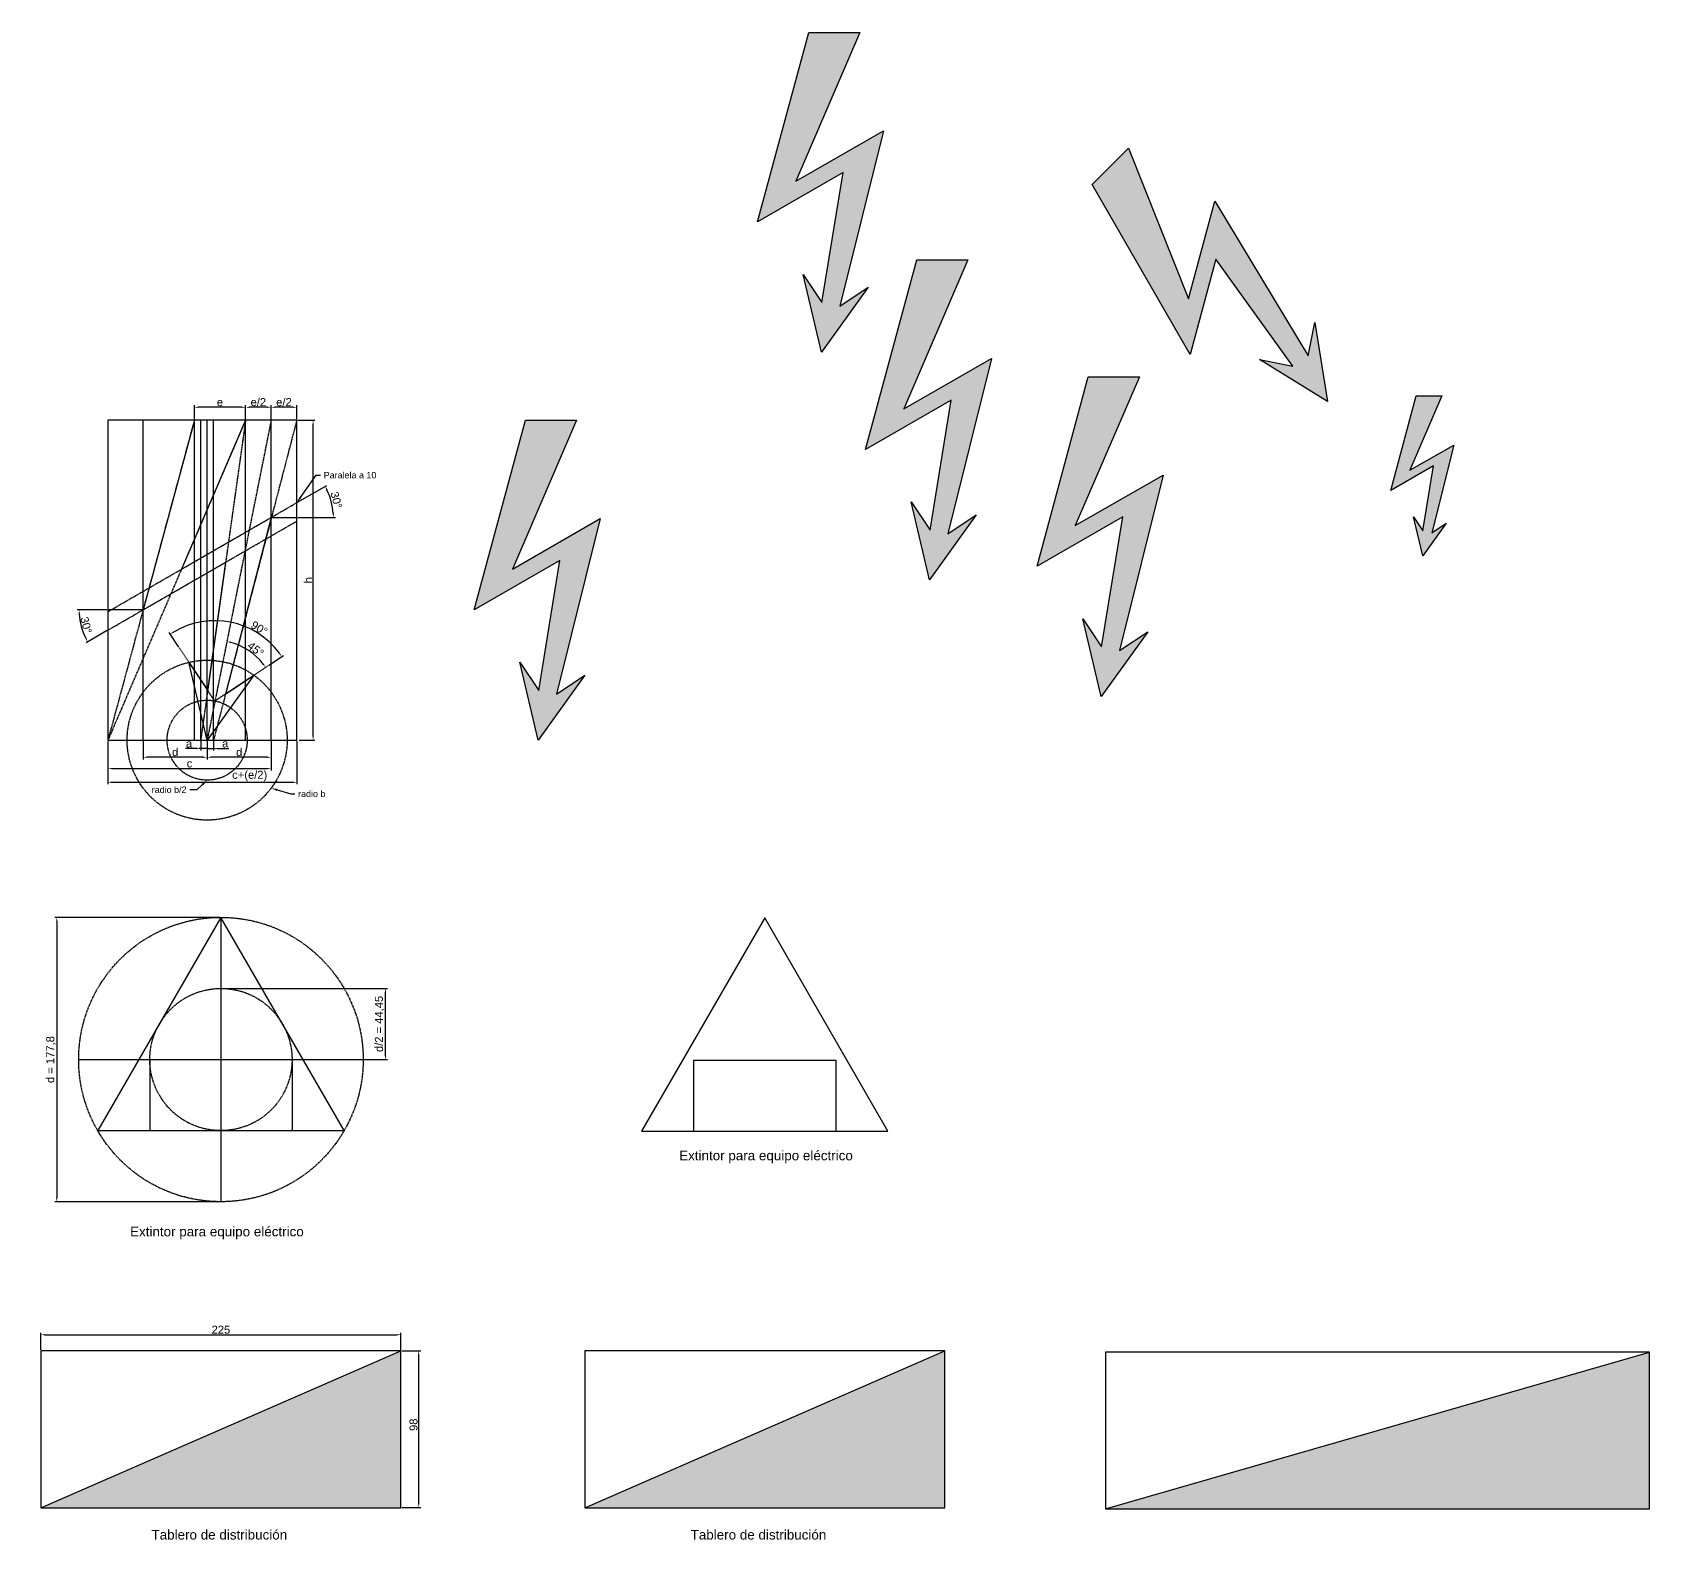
# Model space of a CAD drawing. Header units: millimetres. Extents: x 5 to 3217, y -2055 to 1097.
# Drawn here: x 13 to 1024, y -500 to 443 of the extents above; entities that cross this region are included whole.
import ezdxf
from ezdxf import colors
from ezdxf.entities.mleader import LeaderData, LeaderLine
from ezdxf.math import Vec2, Vec3

# ---------------------------------------------------------------- set-up
doc = ezdxf.new("R2010")
doc.units = ezdxf.units.MM
doc.header["$LTSCALE"] = 0.05
doc.header["$PDMODE"] = 34
doc.header["$PDSIZE"] = 1
doc.linetypes.add('ACAD_ISO02W100', pattern=[15, 12, -3])
doc.layers.add('0-Dimension', color=92, linetype='Continuous')
doc.layers.add('0-Sketch', color=32, linetype='ACAD_ISO02W100')
doc.layers.add('0-Object', color=7, linetype='Continuous', lineweight=30)
doc.layers.add('0-Text', color=4, linetype='Continuous', lineweight=20)
doc.styles.get("Standard").update_dxf_attribs({"font": 'arial.ttf'})
doc.dimstyles.new('ISO-25', dxfattribs={"dimtxt": 5, "dimasz": 2.5, "dimexe": 1.25, "dimexo": 0.625, "dimtad": 1, "dimtxsty": 'Standard', "dimcen": 2.5, "dimadec": 0, "dimazin": 0, "dimtfac": 1, "dimtmove": 0, "dimatfit": 3, "dimfxl": 1, "dimarcsym": 0})

# ---------------------------------------------------------------- blocks, each defined once
blk = doc.blocks.new('*D1')
at = {"layer": '0-Dimension', "color": 0, "lineweight": -2, "transparency": 16777216}
for p, q in [((178.6, 200), (189.4, 200)), ((188.2, 2.5), (188.2, 197.5)), ((179.5, 0), (189.4, 0))]:
    blk.add_line(p, q, dxfattribs=at)
at = {"layer": '0-Dimension', "color": 0, "transparency": 16777216}
for points in [[(187.8, 197.5), (188.6, 197.5), (188.2, 200)], [(187.8, 2.5), (188.6, 2.5), (188.2, 0)]]:
    blk.add_solid(points, dxfattribs=at)
at = {"layer": 'Defpoints', "color": 0, "transparency": 16777216}
for p in [(178, 200), (188.2, 200), (178.9, 0)]:
    blk.add_point(p, dxfattribs=at)
at = {"layer": '0-Dimension', "color": 0, "transparency": 16777216, "insert": (185.1, 100), "char_height": 5, "attachment_point": 5, "rotation": 90}
blk.add_mtext('h', dxfattribs=at)
blk = doc.blocks.new('*D2')
at = {"layer": '0-Dimension', "color": 0, "lineweight": -2, "transparency": 16777216}
for p, q in [((162, 200.6), (162, 209.4)), ((175.5, 208.1), (164.5, 208.1)), ((178, 200.6), (178, 209.4))]:
    blk.add_line(p, q, dxfattribs=at)
at = {"layer": '0-Dimension', "color": 0, "transparency": 16777216}
for points in [[(164.5, 208.5), (164.5, 207.7), (162, 208.1)], [(175.5, 208.5), (175.5, 207.7), (178, 208.1)]]:
    blk.add_solid(points, dxfattribs=at)
at = {"layer": 'Defpoints', "color": 0, "transparency": 16777216}
for p in [(162, 208.1), (162, 200), (178, 200)]:
    blk.add_point(p, dxfattribs=at)
at = {"layer": '0-Dimension', "color": 0, "transparency": 16777216, "insert": (170, 211.3), "char_height": 5, "width": 7.269, "attachment_point": 5}
blk.add_mtext('e/2', dxfattribs=at)
blk = doc.blocks.new('*D3')
at = {"layer": '0-Dimension', "color": 0, "lineweight": -2, "transparency": 16777216}
for p, q in [((146, 200.6), (146, 209.4)), ((159.5, 208.1), (148.5, 208.1)), ((162, 200.6), (162, 209.4))]:
    blk.add_line(p, q, dxfattribs=at)
at = {"layer": '0-Dimension', "color": 0, "transparency": 16777216}
for points in [[(148.5, 208.5), (148.5, 207.7), (146, 208.1)], [(159.5, 208.5), (159.5, 207.7), (162, 208.1)]]:
    blk.add_solid(points, dxfattribs=at)
at = {"layer": 'Defpoints', "color": 0, "transparency": 16777216}
for p in [(146, 208.1), (146, 200), (162, 200)]:
    blk.add_point(p, dxfattribs=at)
at = {"layer": '0-Dimension', "color": 0, "transparency": 16777216, "insert": (154, 211.3), "char_height": 5, "attachment_point": 5}
blk.add_mtext('e/2', dxfattribs=at)
blk = doc.blocks.new('*D4')
at = {"layer": '0-Dimension', "color": 0, "lineweight": -2, "transparency": 16777216}
for p, q in [((114, 200.6), (114, 209.4)), ((143.5, 208.1), (116.5, 208.1)), ((146, 200.6), (146, 209.4))]:
    blk.add_line(p, q, dxfattribs=at)
at = {"layer": '0-Dimension', "color": 0, "transparency": 16777216}
for points in [[(116.5, 208.5), (116.5, 207.7), (114, 208.1)], [(143.5, 208.5), (143.5, 207.7), (146, 208.1)]]:
    blk.add_solid(points, dxfattribs=at)
at = {"layer": 'Defpoints', "color": 0, "transparency": 16777216}
for p in [(114, 208.1), (114, 200), (146, 200)]:
    blk.add_point(p, dxfattribs=at)
at = {"layer": '0-Dimension', "color": 0, "transparency": 16777216, "insert": (130, 211.3), "char_height": 5, "attachment_point": 5}
blk.add_mtext('e', dxfattribs=at)
blk = doc.blocks.new('*D5')
at = {"layer": '0-Dimension', "color": 0, "lineweight": -2, "transparency": 16777216}
for p, q in [((60, -0.6), (60, -19)), ((162, -0.6), (162, -19)), ((62.5, -17.8), (159.5, -17.8))]:
    blk.add_line(p, q, dxfattribs=at)
at = {"layer": '0-Dimension', "color": 0, "transparency": 16777216}
for points in [[(62.5, -17.4), (62.5, -18.2), (60, -17.8)], [(159.5, -17.4), (159.5, -18.2), (162, -17.8)]]:
    blk.add_solid(points, dxfattribs=at)
at = {"layer": 'Defpoints', "color": 0, "transparency": 16777216}
for p in [(60, 0), (162, 0), (162, -17.8)]:
    blk.add_point(p, dxfattribs=at)
at = {"layer": '0-Dimension', "color": 0, "transparency": 16777216, "insert": (111, -14.6), "char_height": 5, "attachment_point": 5}
blk.add_mtext('c', dxfattribs=at)
blk = doc.blocks.new('*D6')
at = {"layer": '0-Dimension', "color": 0, "lineweight": -2, "transparency": 16777216}
for p, q in [((122, -0.6), (122, -12)), ((162, -0.6), (162, -12)), ((159.5, -10.7), (124.5, -10.7))]:
    blk.add_line(p, q, dxfattribs=at)
at = {"layer": '0-Dimension', "color": 0, "transparency": 16777216}
for points in [[(124.5, -10.3), (124.5, -11.1), (122, -10.7)], [(159.5, -10.3), (159.5, -11.1), (162, -10.7)]]:
    blk.add_solid(points, dxfattribs=at)
at = {"layer": 'Defpoints', "color": 0, "transparency": 16777216}
for p in [(122, 0), (162, 0), (122, -10.7)]:
    blk.add_point(p, dxfattribs=at)
at = {"layer": '0-Dimension', "color": 0, "transparency": 16777216, "insert": (142, -7.5), "char_height": 5, "attachment_point": 5}
blk.add_mtext('d', dxfattribs=at)
blk = doc.blocks.new('*D7')
at = {"layer": '0-Dimension', "color": 0, "lineweight": -2, "transparency": 16777216}
for p, q in [((82, -0.6), (82, -12)), ((122, -0.6), (122, -12)), ((119.5, -10.7), (84.5, -10.7))]:
    blk.add_line(p, q, dxfattribs=at)
at = {"layer": '0-Dimension', "color": 0, "transparency": 16777216}
for points in [[(84.5, -10.3), (84.5, -11.1), (82, -10.7)], [(119.5, -10.3), (119.5, -11.1), (122, -10.7)]]:
    blk.add_solid(points, dxfattribs=at)
at = {"layer": 'Defpoints', "color": 0, "transparency": 16777216}
for p in [(82, 0), (122, 0), (82, -10.7)]:
    blk.add_point(p, dxfattribs=at)
at = {"layer": '0-Dimension', "color": 0, "transparency": 16777216, "insert": (102, -7.5), "char_height": 5, "attachment_point": 5}
blk.add_mtext('d', dxfattribs=at)
blk = doc.blocks.new('*D8')
at = {"layer": '0-Dimension', "color": 0, "lineweight": -2, "transparency": 16777216}
for p, q in [((59.4, 81.5), (40.7, 81.5)), ((59.5, 68.5), (46.3, 60.9))]:
    blk.add_line(p, q, dxfattribs=at)
blk.add_arc((82, 81.5), 40, 183.5806, 206.4194, dxfattribs=at)
at = {"layer": '0-Dimension', "color": 0, "transparency": 16777216}
for points in [[(41.7, 79), (42.5, 79), (42, 81.5)], [(46.5, 63.9), (45.8, 63.5), (47.3, 61.5)]]:
    blk.add_solid(points, dxfattribs=at)
at = {"layer": 'Defpoints', "color": 0, "transparency": 16777216}
for p in [(178, 136.9), (60, 81.5), (82, 81.5), (42.6, 74.5), (60, 68.8)]:
    blk.add_point(p, dxfattribs=at)
at = {"layer": '0-Dimension', "color": 0, "transparency": 16777216, "insert": (46.4, 71.9), "char_height": 5, "attachment_point": 5, "rotation": 285}
blk.add_mtext('30°', dxfattribs=at)
blk = doc.blocks.new('*D9')
at = {"layer": '0-Dimension', "color": 0, "lineweight": -2, "transparency": 16777216}
for p, q in [((178.5, 148.8), (196.8, 159.3)), ((178.6, 139.2), (202.2, 139.2))]:
    blk.add_line(p, q, dxfattribs=at)
blk.add_arc((162, 139.2), 38.9, 3.68, 26.32, dxfattribs=at)
at = {"layer": '0-Dimension', "color": 0, "transparency": 16777216}
for points in [[(196.5, 156.3), (197.3, 156.7), (195.7, 158.7)], [(201.3, 141.7), (200.4, 141.7), (200.9, 139.2)]]:
    blk.add_solid(points, dxfattribs=at)
at = {"layer": 'Defpoints', "color": 0, "transparency": 16777216}
for p in [(178, 148.5), (200.3, 146), (162, 139.2), (178, 139.2), (60, 80.3)]:
    blk.add_point(p, dxfattribs=at)
at = {"layer": '0-Dimension', "color": 0, "transparency": 16777216, "insert": (202.7, 150.1), "char_height": 5, "attachment_point": 5, "rotation": 285}
blk.add_mtext('30°', dxfattribs=at)
blk = doc.blocks.new('*D10')
at = {"layer": '0-Dimension', "color": 0, "lineweight": -2, "transparency": 16777216}
blk.add_arc((126.9, 24.4), 38, 37.46, 74.9201, dxfattribs=at)
at = {"layer": '0-Dimension', "color": 0, "transparency": 16777216}
for points in [[(136.7, 60.7), (136.9, 61.5), (134.3, 61.7)], [(157.4, 47.8), (156.7, 47.3), (158.5, 45.5)]]:
    blk.add_solid(points, dxfattribs=at)
at = {"layer": 'Defpoints', "color": 0, "transparency": 16777216}
for p in [(162, 200), (143.7, 58.5), (160.1, 46.6), (126.8, 24.4), (122, 0)]:
    blk.add_point(p, dxfattribs=at)
at = {"layer": '0-Dimension', "color": 0, "transparency": 16777216, "insert": (152.3, 56.8), "char_height": 5, "attachment_point": 5, "rotation": 321.8062}
blk.add_mtext('45°', dxfattribs=at)
blk = doc.blocks.new('*D11')
at = {"layer": '0-Dimension', "color": 0, "lineweight": -2, "transparency": 16777216}
for p, q in [((104.3, 58.2), (98.2, 67.2)), ((160.6, 46.9), (169.7, 53))]:
    blk.add_line(p, q, dxfattribs=at)
blk.add_arc((126.8, 24.4), 50.3, 36.5399, 120.8402, dxfattribs=at)
at = {"layer": '0-Dimension', "color": 0, "transparency": 16777216}
for points in [[(101.3, 67.2), (100.8, 67.9), (98.9, 66.2)], [(167.5, 54.5), (166.8, 54.1), (168.6, 52.3)]]:
    blk.add_solid(points, dxfattribs=at)
at = {"layer": 'Defpoints', "color": 0, "transparency": 16777216}
for p in [(123.6, 74.5), (104.6, 57.7), (160.1, 46.6), (126.8, 24.4), (126.8, 24.4)]:
    blk.add_point(p, dxfattribs=at)
at = {"layer": '0-Dimension', "color": 0, "transparency": 16777216, "insert": (154.6, 70), "char_height": 5, "attachment_point": 5, "rotation": 328.6046}
blk.add_mtext('90°', dxfattribs=at)
blk = doc.blocks.new('*D12')
at = {"layer": '0-Dimension', "color": 0, "lineweight": -2, "transparency": 16777216}
for p, q in [((119.5, -5.3), (117, -5.3)), ((122, -0.6), (122, -6.5)), ((122, -5.3), (126, -5.3)), ((126, -0.6), (126, -6.5)), ((128.5, -5.3), (135.6, -5.3))]:
    blk.add_line(p, q, dxfattribs=at)
at = {"layer": '0-Dimension', "color": 0, "transparency": 16777216}
for points in [[(119.5, -4.9), (119.5, -5.7), (122, -5.3)], [(128.5, -4.9), (128.5, -5.7), (126, -5.3)]]:
    blk.add_solid(points, dxfattribs=at)
at = {"layer": 'Defpoints', "color": 0, "transparency": 16777216}
for p in [(122, 0), (126, 0), (126, -5.3)]:
    blk.add_point(p, dxfattribs=at)
at = {"layer": '0-Dimension', "color": 0, "transparency": 16777216, "insert": (133.3, -2.1), "char_height": 5, "attachment_point": 5}
blk.add_mtext('a', dxfattribs=at)
blk = doc.blocks.new('*D13')
at = {"layer": '0-Dimension', "color": 0, "lineweight": -2, "transparency": 16777216}
for p, q in [((115.5, -5.3), (108.4, -5.3)), ((118, -0.6), (118, -6.5)), ((122, -5.3), (118, -5.3)), ((122, -0.6), (122, -6.5)), ((124.5, -5.3), (127, -5.3))]:
    blk.add_line(p, q, dxfattribs=at)
at = {"layer": '0-Dimension', "color": 0, "transparency": 16777216}
for points in [[(115.5, -4.9), (115.5, -5.7), (118, -5.3)], [(124.5, -4.9), (124.5, -5.7), (122, -5.3)]]:
    blk.add_solid(points, dxfattribs=at)
at = {"layer": 'Defpoints', "color": 0, "transparency": 16777216}
for p in [(118, 0), (118, -5.3), (122, 0)]:
    blk.add_point(p, dxfattribs=at)
at = {"layer": '0-Dimension', "color": 0, "transparency": 16777216, "insert": (110.7, -2.1), "char_height": 5, "attachment_point": 5}
blk.add_mtext('a', dxfattribs=at)
blk = doc.blocks.new('*D14')
at = {"layer": '0-Dimension', "color": 0, "lineweight": -2, "transparency": 16777216}
for p, q in [((60, -0.6), (60, -27.6)), ((178, -0.6), (178, -27.6)), ((62.5, -26.3), (175.5, -26.3))]:
    blk.add_line(p, q, dxfattribs=at)
at = {"layer": '0-Dimension', "color": 0, "transparency": 16777216}
for points in [[(62.5, -25.9), (62.5, -26.8), (60, -26.3)], [(175.5, -25.9), (175.5, -26.8), (178, -26.3)]]:
    blk.add_solid(points, dxfattribs=at)
at = {"layer": 'Defpoints', "color": 0, "transparency": 16777216}
for p in [(60, 0), (178, 0), (178, -26.3)]:
    blk.add_point(p, dxfattribs=at)
at = {"layer": '0-Dimension', "color": 0, "transparency": 16777216, "insert": (148.6, -22.4), "char_height": 5, "attachment_point": 5}
blk.add_mtext('c+(e/2)', dxfattribs=at)
blk = doc.blocks.new('RETIE - Riesgo eléctrico')
at = {"true_color": 0x636466}
h = blk.add_hatch(color=251, dxfattribs=at)
h.dxf.hatch_style = 1
h.paths.add_polyline_path([(-40, 81.5), (13.5, 112.4), (0.3, 31.1), (-11.4, 48.7), (0, 0), (29.2, 40.6), (11.5, 28.8), (38.8, 138.5), (-16.1, 106.9), (24, 200), (-8, 200)])
at = {"lineweight": 30}
blk.add_lwpolyline([(-40, 81.5), (-8, 200), (24, 200), (-16.1, 106.9), (38.8, 138.5), (11.5, 28.8), (29.2, 40.6), (0, 0), (-11.4, 48.7), (0.3, 31.1), (13.5, 112.4)], close=True, dxfattribs=at)
blk = doc.blocks.new('*D16')
at = {"layer": '0-Dimension', "color": 0, "lineweight": -2, "transparency": 16777216}
for p, q in [((130, -110.8), (26.8, -110.8)), ((28, -113.3), (28, -286.1)), ((130, -288.6), (26.8, -288.6))]:
    blk.add_line(p, q, dxfattribs=at)
at = {"layer": '0-Dimension', "color": 0, "transparency": 16777216}
for points in [[(27.6, -113.3), (28.4, -113.3), (28, -110.8)], [(27.6, -286.1), (28.4, -286.1), (28, -288.6)]]:
    blk.add_solid(points, dxfattribs=at)
at = {"layer": 'Defpoints', "color": 0, "transparency": 16777216}
for p in [(130.6, -110.8), (28, -288.6), (130.6, -288.6)]:
    blk.add_point(p, dxfattribs=at)
at = {"layer": '0-Dimension', "color": 0, "transparency": 16777216, "insert": (24.4, -199.7), "char_height": 5, "attachment_point": 5, "rotation": 90}
blk.add_mtext('d = 177,8', dxfattribs=at)
blk = doc.blocks.new('*D17')
at = {"layer": '0-Dimension', "color": 0, "lineweight": -2, "transparency": 16777216}
for p, q in [((131.2, -155.2), (234.7, -155.2)), ((233.5, -197.2), (233.5, -157.7)), ((131.2, -199.7), (234.7, -199.7))]:
    blk.add_line(p, q, dxfattribs=at)
at = {"layer": '0-Dimension', "color": 0, "transparency": 16777216}
for points in [[(233, -157.7), (233.9, -157.7), (233.5, -155.2)], [(233, -197.2), (233.9, -197.2), (233.5, -199.7)]]:
    blk.add_solid(points, dxfattribs=at)
at = {"layer": 'Defpoints', "color": 0, "transparency": 16777216}
for p in [(130.6, -155.2), (233.5, -155.2), (130.6, -199.7)]:
    blk.add_point(p, dxfattribs=at)
at = {"layer": '0-Dimension', "color": 0, "transparency": 16777216, "insert": (229.8, -177.4), "char_height": 5, "attachment_point": 5, "rotation": 90}
blk.add_mtext('d/2 = 44,45', dxfattribs=at)
blk = doc.blocks.new('RETIE - Extintor para equipo eléctrico')
for p, q in [((-44.5, 44.4), (-44.5, 0)), ((-44.5, 44.4), (44.4, 44.4)), ((44.4, 44.4), (44.4, 0))]:
    blk.add_line(p, q)
blk.add_lwpolyline([(0, 133.3), (-77, 0), (77, 0)], close=True)
blk = doc.blocks.new('*D19')
at = {"layer": '0-Dimension', "color": 0, "lineweight": -2, "transparency": 16777216}
for p, q in [((243.7, -381.8), (255.5, -381.8)), ((254.2, -477.3), (254.2, -384.3)), ((243.7, -479.8), (255.5, -479.8))]:
    blk.add_line(p, q, dxfattribs=at)
at = {"layer": '0-Dimension', "color": 0, "transparency": 16777216}
for points in [[(253.8, -384.3), (254.6, -384.3), (254.2, -381.8)], [(253.8, -477.3), (254.6, -477.3), (254.2, -479.8)]]:
    blk.add_solid(points, dxfattribs=at)
at = {"layer": 'Defpoints', "color": 0, "transparency": 16777216}
for p in [(243.1, -381.8), (254.2, -381.8), (243.1, -479.8)]:
    blk.add_point(p, dxfattribs=at)
at = {"layer": '0-Dimension', "color": 0, "transparency": 16777216, "insert": (251, -428), "char_height": 5, "attachment_point": 5, "rotation": 90}
blk.add_mtext('98', dxfattribs=at)
blk = doc.blocks.new('*D20')
at = {"layer": '0-Dimension', "color": 0, "lineweight": -2, "transparency": 16777216}
for p, q in [((18.1, -381.2), (18.1, -370.5)), ((20.6, -371.7), (240.6, -371.7)), ((243.1, -381.2), (243.1, -370.5))]:
    blk.add_line(p, q, dxfattribs=at)
at = {"layer": '0-Dimension', "color": 0, "transparency": 16777216}
for points in [[(20.6, -371.3), (20.6, -372.1), (18.1, -371.7)], [(240.6, -371.3), (240.6, -372.1), (243.1, -371.7)]]:
    blk.add_solid(points, dxfattribs=at)
at = {"layer": 'Defpoints', "color": 0, "transparency": 16777216}
for p in [(243.1, -371.7), (18.1, -381.8), (243.1, -381.8)]:
    blk.add_point(p, dxfattribs=at)
at = {"layer": '0-Dimension', "color": 0, "transparency": 16777216, "insert": (130.6, -368.6), "char_height": 5, "attachment_point": 5}
blk.add_mtext('225', dxfattribs=at)
blk = doc.blocks.new('*U23')
h = blk.add_hatch(color=256)
h.dxf.hatch_style = 1
h.paths.add_polyline_path([(-112.5, 0), (112.5, 0), (112.5, 98)])
blk.add_line((-112.5, 0), (112.5, 98))
blk.add_lwpolyline([(-112.5, 0), (112.5, 0), (112.5, 98), (-112.5, 98)], close=True)
blk = doc.blocks.new('*U25')
h = blk.add_hatch(color=256)
h.dxf.hatch_style = 1
h.paths.add_polyline_path([(227.5, 0), (227.5, 98), (-112.5, 0)])
blk.add_line((-112.5, 0), (227.5, 98))
blk.add_lwpolyline([(-112.5, 0), (227.5, 0), (227.5, 98), (-112.5, 98)], close=True)

msp = doc.modelspace()

# ---------------------------------------------------------------- hatches: boundary and pattern name
h = msp.add_hatch(color=256)
h.dxf.hatch_style = 1
h.paths.add_polyline_path([(18.111, -479.842), (243.111, -479.842), (243.111, -381.842)])

# ---------------------------------------------------------------- linework, layer by layer
at = {"layer": '0-Dimension'}
msp.add_line((162, 139.217), (178, 139.217), dxfattribs=at)
at = {"layer": '0-Object'}
for p, q in [((114, 200), (82, 81.481)), ((146, 200), (105.947, 106.855)), ((146, 200), (114, 200)), ((105.947, 106.855), (162, 139.217)), ((162, 139.217), (133.501, 28.848)), ((82, 81.481), (133.576, 111.259)), ((122.348, 31.057), (133.576, 111.259)), ((122, 0), (110.598, 48.682)), ((110.598, 48.682), (122.348, 31.057)), ((151.156, 40.619), (122, 0)), ((133.501, 28.848), (151.156, 40.619)), ((86.161, -199.67), (86.161, -244.12)), ((86.161, -199.67), (175.061, -199.67)), ((175.061, -199.67), (175.061, -244.12)), ((18.111, -479.842), (243.111, -381.842))]:
    msp.add_line(p, q, dxfattribs=at)
for points in [[(130.611, -110.77), (53.622, -244.12), (207.601, -244.12)], [(18.111, -479.842), (243.111, -479.842), (243.111, -381.842), (18.111, -381.842)]]:
    msp.add_lwpolyline(points, close=True, dxfattribs=at)
at = {"layer": '0-Sketch'}
for p, q in [((178, 200), (60, 200)), ((60, 200), (60, 0)), ((146, 200), (60, 0)), ((114, 200), (60, 0)), ((114, 0), (114, 200)), ((146, 200), (118, 0)), ((118, 0), (118, 200)), ((178, 200), (126, 0)), ((126, 0), (126, 200)), ((146, 0), (146, 200)), ((178, 0), (178, 200)), ((60, 80.327), (178, 148.454)), ((60, 68.78), (178, 136.907)), ((82, 81.481), (60, 81.481)), ((126.799, 24.381), (104.611, 57.663)), ((126.799, 24.381), (160.081, 46.569)), ((60, 0), (178, 0)), ((130.611, -110.77), (130.611, -288.57)), ((41.711, -199.67), (219.511, -199.67))]:
    msp.add_line(p, q, dxfattribs=at)
at = {"layer": '0-Sketch', "color": 2}
for p, q in [((82, 0), (82, 200)), ((122, 0), (122, 200)), ((162, 200), (122, 0)), ((162, 0), (162, 200))]:
    msp.add_line(p, q, dxfattribs=at)
at = {"layer": '0-Sketch'}
for centre, radius in [((122, 0), 50), ((122, 0), 25), ((130.611, -199.67), 88.9), ((130.611, -199.67), 44.45)]:
    msp.add_circle(centre, radius, dxfattribs=at)

# ---------------------------------------------------------------- block references
for name, p in [('RETIE - Riesgo eléctrico', (505.949, 242.508)), ('RETIE - Riesgo eléctrico', (573.471, 100.195)), ('RETIE - Riesgo eléctrico', (680.672, 27.22)), ('RETIE - Riesgo eléctrico', (328.919, 0)), ('RETIE - Extintor para equipo eléctrico', (470.445, -244.358)), ('*U23', (470.445, -479.842)), ('*U25', (796.012, -480.602))]:
    msp.add_blockref(name, p)
at = {"rotation": 45}
msp.add_blockref('RETIE - Riesgo eléctrico', (822.272, 211.689), dxfattribs=at)
at = {"xscale": 0.5, "yscale": 0.5, "zscale": 0.5}
msp.add_blockref('RETIE - Riesgo eléctrico', (881.682, 115.27), dxfattribs=at)

# ---------------------------------------------------------------- texts
at = {"layer": '0-Text', "char_height": 6, "attachment_point": 1}
for s, insert in [('\\pxqc;Extintor para equipo eléctrico', (412.127, -256.664)), ('\\pxqc;Extintor para equipo eléctrico', (68.97, -304.209)), ('\\pxqc;Tablero de distribución', (70.488, -493.743)), ('\\pxqc;Tablero de distribución', (407.416, -493.743))]:
    msp.add_mtext_dynamic_manual_height_columns(s, width=118.27131, gutter_width=12.5, heights=[14.159], dxfattribs=dict(at, insert=insert))

# ---------------------------------------------------------------- dimensions: what is measured, and where the dimension line sits
at = {"layer": '0-Dimension'}
for base, p1, p2, text, picture, middle in [((114, 208.103), (146, 200), (114, 200), 'e', '*D4', (130, 211.269)), ((146, 208.103), (162, 200), (146, 200), 'e/2', '*D3', (154, 211.313)), ((82, -10.701), (122, 0), (82, 0), 'd', '*D7', (102, -7.535))]:
    dim = msp.add_linear_dim(base=base, p1=p1, p2=p2, text=text, dimstyle='ISO-25', override={"dimtmove": 1}, dxfattribs=at)
    dim.commit()
    dim.dimension.update_dxf_attribs({"geometry": picture, "text_midpoint": middle})
for base, p1, p2, text, picture, middle in [((162, 208.103), (178, 200), (162, 200), 'e/2', '*D2', (170, 211.313)), ((122, -10.701), (162, 0), (122, 0), 'd', '*D6', (142, -7.535))]:
    dim = msp.add_linear_dim(base=base, p1=p1, p2=p2, text=text, dimstyle='ISO-25', dxfattribs=at)
    dim.commit()
    dim.dimension.update_dxf_attribs({"geometry": picture, "text_midpoint": middle})
for base, line1, line2, picture, middle in [((143.732, 58.505), ((126.799, 24.381), (160.081, 46.569)), ((162, 200), (122, 0)), '*D10', (150.386, 54.307)), ((123.564, 74.544), ((126.799, 24.381), (104.611, 57.663)), ((126.799, 24.381), (160.081, 46.569)), '*D11', (152.985, 67.288))]:
    dim = msp.add_angular_dim_2l(base=base, line1=line1, line2=line2, dimstyle='ISO-25', dxfattribs=at)
    dim.commit()
    dim.dimension.update_dxf_attribs({"geometry": picture, "text_midpoint": middle, "dimtype": 162})
for base, p1, p2, text, picture, middle in [((188.198, 200), (178.919, 0), (178, 200), 'h', '*D1', (185.073, 100)), ((28.015, -288.57), (130.611, -110.77), (130.611, -288.57), 'd = <>', '*D16', (24.385, -199.67)), ((233.46, -155.22), (130.611, -199.67), (130.611, -155.22), 'd/2 = <>', '*D17', (229.798, -177.445))]:
    dim = msp.add_linear_dim(base=base, p1=p1, p2=p2, angle=90, text=text, dimstyle='ISO-25', dxfattribs=at)
    dim.commit()
    dim.dimension.update_dxf_attribs({"geometry": picture, "text_midpoint": middle})
for base, line1, line2, picture, middle in [((200.339, 145.977), ((162, 139.217), (178, 139.217)), ((60, 80.327), (178, 148.454)), '*D9', (202.675, 150.115)), ((42.597, 74.534), ((60, 68.78), (178, 136.907)), ((82, 81.481), (60, 81.481)), '*D8', (46.424, 71.949))]:
    dim = msp.add_angular_dim_2l(base=base, line1=line1, line2=line2, dimstyle='ISO-25', dxfattribs=at)
    dim.commit()
    dim.dimension.update_dxf_attribs({"geometry": picture, "text_midpoint": middle})
for base, p1, p2, text, picture, middle in [((162, -17.785), (60, 0), (162, 0), 'c', '*D5', (111, -17.785)), ((178, -26.344), (60, 0), (178, 0), 'c+(e/2)', '*D14', (148.646, -26.344)), ((118, -5.274), (122, 0), (118, 0), 'a', '*D13', (110.707, -5.274)), ((126, -5.274), (122, 0), (126, 0), 'a', '*D12', (133.293, -5.274))]:
    dim = msp.add_linear_dim(base=base, p1=p1, p2=p2, text=text, dimstyle='ISO-25', dxfattribs=at)
    dim.commit()
    dim.dimension.update_dxf_attribs({"geometry": picture, "text_midpoint": middle, "dimtype": 160})
dim = msp.add_linear_dim(base=(243.111, -371.728), p1=(18.111, -381.842), p2=(243.111, -381.842), dimstyle='ISO-25', dxfattribs=at)
dim.commit()
dim.dimension.update_dxf_attribs({"geometry": '*D20', "text_midpoint": (130.611, -371.728), "dimtype": 160})
dim = msp.add_linear_dim(base=(254.217, -381.842), p1=(243.111, -479.842), p2=(243.111, -381.842), angle=90, dimstyle='ISO-25', dxfattribs=at)
dim.commit()
dim.dimension.update_dxf_attribs({"geometry": '*D19', "text_midpoint": (254.217, -427.973), "dimtype": 160})

# ---------------------------------------------------------------- leaders
ml = msp.add_multileader_mtext('Standard', dxfattribs=at)
ml.set_content('Paralela a 10', color=256)
ml.set_leader_properties()
ml.build(insert=Vec2(0, 0))
ctx = ml.context
ctx.base_point, ctx.plane_origin = Vec3(192.831, 165.636), Vec3(178, 148.454)
notes = []
notes.append((ctx, [(0, (1, 1, 0), (190.217, 165.636), (1, 0), 2.615, [(0, [(178, 148.454)], 0, [])])]))
ctx.mtext.insert, ctx.mtext.flow_direction = Vec3(194.831, 167.671), 5
ml = msp.add_multileader_mtext('Standard', dxfattribs=at)
ml.set_content('radio b/2', color=256)
ml.set_leader_properties()
ml.build(insert=Vec2(0, 0))
ctx = ml.context
ctx.base_point, ctx.plane_origin = Vec3(86.022, -31.021), Vec3(122, -25)
ctx.text_align_type = 2
notes.append((ctx, [(1, (1, 1, 0), (115.655, -31.021), (-1, 0), 4.544, [(0, [(122, -25)], 0, [])])]))
ctx.mtext.insert, ctx.mtext.alignment, ctx.mtext.flow_direction = Vec3(109.111, -28.987), 3, 5
ml = msp.add_multileader_mtext('Standard', dxfattribs=at)
ml.set_content('radio b', color=256)
ml.set_leader_properties()
ml.build(insert=Vec2(0, 0))
ctx = ml.context
ctx.base_point, ctx.plane_origin = Vec3(176.831, -33.59), Vec3(162, -30)
notes.append((ctx, [(0, (1, 1, 0), (174.217, -33.59), (1, 0), 2.615, [(0, [(162, -30)], 0, [])])]))
ctx.mtext.insert, ctx.mtext.flow_direction = Vec3(178.831, -31.557), 5
for ctx, leaders in notes:
    for number, flags, end, landing, length, lines in leaders:
        leader = LeaderData()
        leader.index, (leader.has_last_leader_line, leader.has_dogleg_vector, leader.attachment_direction) = number, flags
        leader.last_leader_point, leader.dogleg_vector, leader.dogleg_length = Vec3(end), Vec3(landing), length
        for number, points, colour, breaks in lines:
            line = LeaderLine()
            line.index, line.vertices, line.color, line.breaks = number, Vec3.list(points), colors.encode_raw_color(colour), breaks
            leader.lines.append(line)
        ctx.leaders.append(leader)

doc.saveas('drawing.dxf')
